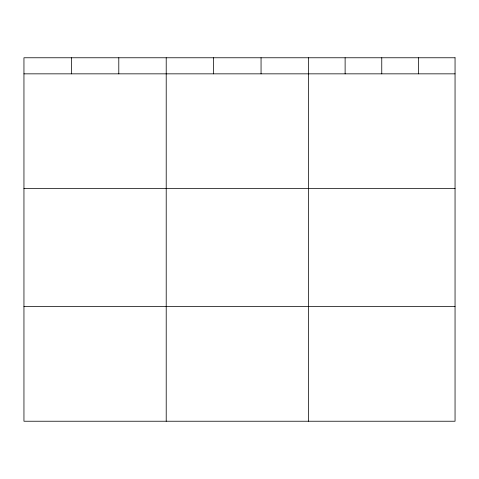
<?xml version="1.0" encoding="UTF-8"?>
<svg xmlns="http://www.w3.org/2000/svg" width="479" height="479" viewBox="0 0 479 479"><rect width="100%" height="100%" fill="white"/><g stroke="black" fill="none" stroke-linecap="round" stroke-linejoin="round"><path stroke-width="0.72" d="M23.95 73.844L455.05 73.844M23.95 188.481L455.05 188.481M23.95 306.596L455.05 306.596M418.406 57.767L418.406 73.844M381.763 57.767L381.763 73.844M345.12 57.767L345.12 73.844M308.476 57.767L308.476 421.233M261.055 57.767L261.055 73.844M213.634 57.767L213.634 73.844M166.213 57.767L166.213 421.233M118.792 57.767L118.792 73.844M71.371 57.767L71.371 73.844M455.05 57.767L23.95 57.767L23.95 421.233L455.05 421.233L455.05 57.767"/></g></svg>
